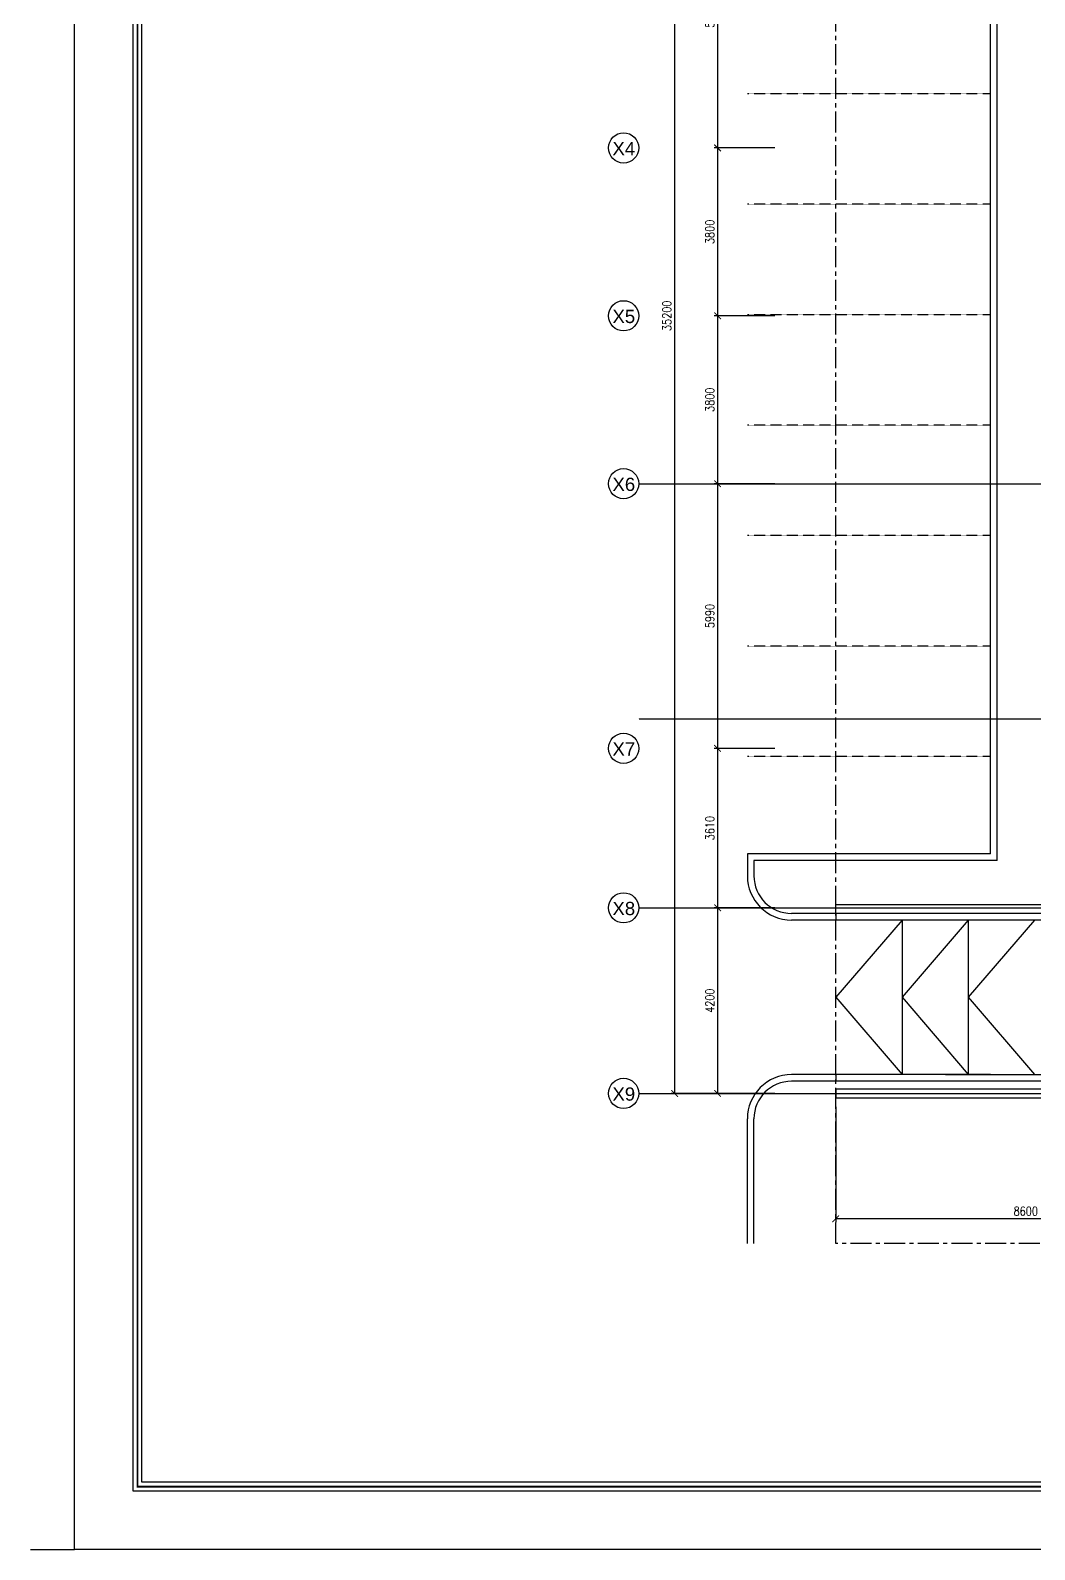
# Model space of a CAD drawing. Header units: millimetres. Extents: x 0 to 79758, y 0 to 55688.
# Drawn here: x 0 to 22722, y 0 to 34385 of the extents above; entities that cross this region are included whole.
import ezdxf
from ezdxf.enums import TextEntityAlignment as Align

# ---------------------------------------------------------------- set-up
doc = ezdxf.new("R2010")
doc.units = ezdxf.units.MM
doc.linetypes.add('CENTER', pattern=[50.8, 31.75, -6.35, 6.35, -6.35])
doc.linetypes.add('DASHED', pattern=[19.05, 12.7, -6.35])
for name, color, linetype in [('A-ANNO-DIMS', 1, 'Continuous'), ('A-ANNO-SYMB', 33, 'Continuous'), ('A-ANNO-TEXT', 8, 'Continuous'), ('A-AREA', 8, 'CENTER'), ('A-GRID', 253, 'CENTER'), ('HATCH', 251, 'Continuous'), ('L-WALK', 8, 'Continuous'), ('LOGO LINE', 7, 'Continuous'), ('LOGO1LINE', 7, 'Continuous')]:
    doc.layers.add(name, color=color, linetype=linetype)
doc.styles.add('ROMANS', font='romans.shx', dxfattribs={"width": 0.8})
doc.styles.add('SANSSERIF', font='sas_____.pfb')
doc.dimstyles.new('100 of DIM2', dxfattribs={"dimscale": 0, "dimtxt": 200, "dimasz": 150, "dimexe": 75, "dimexo": 200, "dimgap": 75, "dimtad": 1, "dimdec": 0, "dimrnd": 5, "dimzin": 0, "dimdsep": 46, "dimtxsty": 'ROMANS', "dimblk": 'ARCHTICK', "dimcen": 100, "dimclrd": 94, "dimclre": 94, "dimclrt": 2, "dimadec": 0, "dimazin": 0, "dimtfac": 1, "dimtdec": 0, "dimtofl": 0, "dimtmove": 2, "dimatfit": 3, "dimldrblk": 'OPEN90', "dimfxl": 75, "dimtolj": 1, "dimtzin": 0, "dimarcsym": 0})

# ---------------------------------------------------------------- blocks, each defined once
blk = doc.blocks.new('_ArchTick')
at = {"color": 0, "linetype": 'ByBlock', "const_width": 0.15}
blk.add_lwpolyline([(-0.5, -0.5), (0.5, 0.5)], dxfattribs=at)
blk = doc.blocks.new('*D33')
at = {"layer": 'A-ANNO-DIMS', "color": 94, "lineweight": -2, "ltscale": 3, "transparency": 16777216}
for p, q in [((16732, 45525), (14502, 45525)), ((14577, 45525), (14577, 10325)), ((16732, 10325), (14502, 10325))]:
    blk.add_line(p, q, dxfattribs=at)
at = {"layer": 'Defpoints', "color": 0, "ltscale": 3, "transparency": 16777216}
for p in [(16932, 45525), (14577, 10325), (16932, 10325)]:
    blk.add_point(p, dxfattribs=at)
at = {"layer": 'A-ANNO-DIMS', "color": 94, "lineweight": -2, "ltscale": 3, "transparency": 16777216, "xscale": 150, "yscale": 150, "zscale": 150}
for p, rotation in [((14577, 45525), 90), ((14577, 10325), 270)]:
    blk.add_blockref('_ArchTick', p, dxfattribs=dict(at, rotation=rotation))
at = {"layer": 'A-ANNO-DIMS', "color": 2, "ltscale": 3, "transparency": 16777216, "insert": (14402, 27925), "char_height": 200, "attachment_point": 5, "rotation": 90, "style": 'ROMANS'}
blk.add_mtext('\\A1;35200', dxfattribs=at)
blk = doc.blocks.new('_Open90')
at = {"color": 0, "linetype": 'ByBlock', "lineweight": -2}
for p, q in [((0, 0), (-1, 0)), ((-0.5, 0.5), (0, 0)), ((0, 0), (-0.5, -0.5))]:
    blk.add_line(p, q, dxfattribs=at)
blk = doc.blocks.new('*D36')
at = {"layer": 'A-ANNO-DIMS', "color": 94, "lineweight": -2, "ltscale": 3, "transparency": 16777216}
for p, q in [((16841, 37715), (15474, 37715)), ((15549, 37715), (15549, 31725)), ((16841, 31725), (15474, 31725))]:
    blk.add_line(p, q, dxfattribs=at)
at = {"layer": 'Defpoints', "color": 0, "ltscale": 3, "transparency": 16777216}
for p in [(17041, 37715), (15549, 31725), (17041, 31725)]:
    blk.add_point(p, dxfattribs=at)
at = {"layer": 'A-ANNO-DIMS', "color": 94, "lineweight": -2, "ltscale": 3, "transparency": 16777216, "xscale": 150, "yscale": 150, "zscale": 150}
for p, rotation in [((15549, 37715), 90), ((15549, 31725), 270)]:
    blk.add_blockref('_ArchTick', p, dxfattribs=dict(at, rotation=rotation))
at = {"layer": 'A-ANNO-DIMS', "color": 2, "ltscale": 3, "transparency": 16777216, "insert": (15374, 34720), "char_height": 200, "attachment_point": 5, "rotation": 90, "style": 'ROMANS'}
blk.add_mtext('\\A1;5990', dxfattribs=at)
blk = doc.blocks.new('*D37')
at = {"layer": 'A-ANNO-DIMS', "color": 94, "lineweight": -2, "ltscale": 3, "transparency": 16777216}
for p, q in [((16841, 31725), (15474, 31725)), ((15549, 31725), (15549, 27925)), ((16841, 27925), (15474, 27925))]:
    blk.add_line(p, q, dxfattribs=at)
at = {"layer": 'Defpoints', "color": 0, "ltscale": 3, "transparency": 16777216}
for p in [(17041, 31725), (15549, 27925), (17041, 27925)]:
    blk.add_point(p, dxfattribs=at)
at = {"layer": 'A-ANNO-DIMS', "color": 94, "lineweight": -2, "ltscale": 3, "transparency": 16777216, "xscale": 150, "yscale": 150, "zscale": 150}
for p, rotation in [((15549, 31725), 90), ((15549, 27925), 270)]:
    blk.add_blockref('_ArchTick', p, dxfattribs=dict(at, rotation=rotation))
at = {"layer": 'A-ANNO-DIMS', "color": 2, "ltscale": 3, "transparency": 16777216, "insert": (15374, 29825), "char_height": 200, "attachment_point": 5, "rotation": 90, "style": 'ROMANS'}
blk.add_mtext('\\A1;3800', dxfattribs=at)
blk = doc.blocks.new('*D38')
at = {"layer": 'A-ANNO-DIMS', "color": 94, "lineweight": -2, "ltscale": 3, "transparency": 16777216}
for p, q in [((16841, 27925), (15474, 27925)), ((15549, 27925), (15549, 24125)), ((16841, 24125), (15474, 24125))]:
    blk.add_line(p, q, dxfattribs=at)
at = {"layer": 'Defpoints', "color": 0, "ltscale": 3, "transparency": 16777216}
for p in [(17041, 27925), (15549, 24125), (17041, 24125)]:
    blk.add_point(p, dxfattribs=at)
at = {"layer": 'A-ANNO-DIMS', "color": 94, "lineweight": -2, "ltscale": 3, "transparency": 16777216, "xscale": 150, "yscale": 150, "zscale": 150}
for p, rotation in [((15549, 27925), 90), ((15549, 24125), 270)]:
    blk.add_blockref('_ArchTick', p, dxfattribs=dict(at, rotation=rotation))
at = {"layer": 'A-ANNO-DIMS', "color": 2, "ltscale": 3, "transparency": 16777216, "insert": (15374, 26025), "char_height": 200, "attachment_point": 5, "rotation": 90, "style": 'ROMANS'}
blk.add_mtext('\\A1;3800', dxfattribs=at)
blk = doc.blocks.new('*D39')
at = {"layer": 'A-ANNO-DIMS', "color": 94, "lineweight": -2, "ltscale": 3, "transparency": 16777216}
for p, q in [((16841, 24125), (15474, 24125)), ((15549, 24125), (15549, 18135)), ((16841, 18135), (15474, 18135))]:
    blk.add_line(p, q, dxfattribs=at)
at = {"layer": 'Defpoints', "color": 0, "ltscale": 3, "transparency": 16777216}
for p in [(17041, 24125), (15549, 18135), (17041, 18135)]:
    blk.add_point(p, dxfattribs=at)
at = {"layer": 'A-ANNO-DIMS', "color": 94, "lineweight": -2, "ltscale": 3, "transparency": 16777216, "xscale": 150, "yscale": 150, "zscale": 150}
for p, rotation in [((15549, 24125), 90), ((15549, 18135), 270)]:
    blk.add_blockref('_ArchTick', p, dxfattribs=dict(at, rotation=rotation))
at = {"layer": 'A-ANNO-DIMS', "color": 2, "ltscale": 3, "transparency": 16777216, "insert": (15374, 21130), "char_height": 200, "attachment_point": 5, "rotation": 90, "style": 'ROMANS'}
blk.add_mtext('\\A1;5990', dxfattribs=at)
blk = doc.blocks.new('*D40')
at = {"layer": 'A-ANNO-DIMS', "color": 94, "lineweight": -2, "ltscale": 3, "transparency": 16777216}
for p, q in [((16841, 18135), (15474, 18135)), ((15549, 18135), (15549, 14525)), ((16841, 14525), (15474, 14525))]:
    blk.add_line(p, q, dxfattribs=at)
at = {"layer": 'Defpoints', "color": 0, "ltscale": 3, "transparency": 16777216}
for p in [(17041, 18135), (15549, 14525), (17041, 14525)]:
    blk.add_point(p, dxfattribs=at)
at = {"layer": 'A-ANNO-DIMS', "color": 94, "lineweight": -2, "ltscale": 3, "transparency": 16777216, "xscale": 150, "yscale": 150, "zscale": 150}
for p, rotation in [((15549, 18135), 90), ((15549, 14525), 270)]:
    blk.add_blockref('_ArchTick', p, dxfattribs=dict(at, rotation=rotation))
at = {"layer": 'A-ANNO-DIMS', "color": 2, "ltscale": 3, "transparency": 16777216, "insert": (15374, 16330), "char_height": 200, "attachment_point": 5, "rotation": 90, "style": 'ROMANS'}
blk.add_mtext('\\A1;3610', dxfattribs=at)
blk = doc.blocks.new('*D41')
at = {"layer": 'A-ANNO-DIMS', "color": 94, "lineweight": -2, "ltscale": 3, "transparency": 16777216}
for p, q in [((16841, 14525), (15474, 14525)), ((15549, 14525), (15549, 10325)), ((16841, 10325), (15474, 10325))]:
    blk.add_line(p, q, dxfattribs=at)
at = {"layer": 'Defpoints', "color": 0, "ltscale": 3, "transparency": 16777216}
for p in [(17041, 14525), (15549, 10325), (17041, 10325)]:
    blk.add_point(p, dxfattribs=at)
at = {"layer": 'A-ANNO-DIMS', "color": 94, "lineweight": -2, "ltscale": 3, "transparency": 16777216, "xscale": 150, "yscale": 150, "zscale": 150}
for p, rotation in [((15549, 14525), 90), ((15549, 10325), 270)]:
    blk.add_blockref('_ArchTick', p, dxfattribs=dict(at, rotation=rotation))
at = {"layer": 'A-ANNO-DIMS', "color": 2, "ltscale": 3, "transparency": 16777216, "insert": (15374, 12425), "char_height": 200, "attachment_point": 5, "rotation": 90, "style": 'ROMANS'}
blk.add_mtext('\\A1;4200', dxfattribs=at)
blk = doc.blocks.new('*D53')
at = {"layer": 'A-ANNO-DIMS', "color": 94, "linetype": 'Continuous', "lineweight": -2, "ltscale": 3, "transparency": 16777216}
for p, q in [((18222, 10025), (18222, 7411)), ((26822, 10025), (26822, 7411)), ((26822, 7486), (18222, 7486))]:
    blk.add_line(p, q, dxfattribs=at)
at = {"layer": 'Defpoints', "color": 0, "linetype": 'Continuous', "ltscale": 3, "transparency": 16777216}
for p in [(18222, 10225), (26822, 10225), (18222, 7486)]:
    blk.add_point(p, dxfattribs=at)
at = {"layer": 'A-ANNO-DIMS', "color": 94, "linetype": 'Continuous', "lineweight": -2, "ltscale": 3, "transparency": 16777216, "xscale": 150, "yscale": 150, "zscale": 150, "rotation": 180}
blk.add_blockref('_ArchTick', (18222, 7486), dxfattribs=at)
at = {"layer": 'A-ANNO-DIMS', "color": 94, "linetype": 'Continuous', "lineweight": -2, "ltscale": 3, "transparency": 16777216, "xscale": 150, "yscale": 150, "zscale": 150}
blk.add_blockref('_ArchTick', (26822, 7486), dxfattribs=at)
at = {"layer": 'A-ANNO-DIMS', "color": 2, "linetype": 'Continuous', "ltscale": 3, "transparency": 16777216, "insert": (22522, 7661), "char_height": 200, "attachment_point": 5, "style": 'ROMANS'}
blk.add_mtext('\\A1;8600', dxfattribs=at)

msp = doc.modelspace()

# ---------------------------------------------------------------- linework, layer by layer
msp.add_line((0, 0), (1000, 0))
at = {"layer": 'A-ANNO-SYMB', "ltscale": 3}
for centre in [(13422.5, 31725.2), (13422.5, 27925.2), (13422.5, 24125.2), (13422.5, 18135.2), (13422.5, 14525.2), (13422.5, 10325.2)]:
    msp.add_circle(centre, 342.2, dxfattribs=at)
at = {"layer": 'A-AREA', "ltscale": 15}
for p, q in [((18221.9, 6925.2), (18221.9, 46925.2)), ((53321.9, 6925.2), (18221.9, 6925.2))]:
    msp.add_line(p, q, dxfattribs=at)
at = {"layer": 'A-AREA', "linetype": 'Continuous', "ltscale": 3}
for p, q in [((18221.9, 14400.2), (18221.9, 14600.2)), ((18221.9, 14600.2), (25521.9, 14600.2)), ((25521.9, 14400.2), (18221.9, 14400.2)), ((24221.9, 10425.2), (18221.9, 10425.2)), ((18221.9, 10425.2), (18221.9, 10225.2)), ((18221.9, 10225.2), (26821.9, 10225.2))]:
    msp.add_line(p, q, dxfattribs=at)
at = {"layer": 'A-GRID', "ltscale": 0.1}
for p, q in [((13768.5, 24125.2), (57308.1, 24125.2)), ((13766.1, 18806.2), (57305.7, 18806.2)), ((13764.6, 14525.2), (57304.2, 14525.2)), ((13764.6, 10325.2), (57304.2, 10325.2))]:
    msp.add_line(p, q, dxfattribs=at)
at = {"layer": 'HATCH', "ltscale": 3}
for p, q in [((19721.9, 14250.2), (19721.9, 10750.2)), ((21221.9, 14250.2), (21221.9, 10750.2))]:
    msp.add_line(p, q, dxfattribs=at)
for points in [[(19721.9, 14250.2), (18221.9, 12500.2), (19721.9, 10750.2)], [(21221.9, 14250.2), (19721.9, 12500.2), (21221.9, 10750.2)], [(22721.9, 14250.2), (21221.9, 12500.2), (22721.9, 10750.2)]]:
    msp.add_lwpolyline(points, dxfattribs=at)
at = {"layer": 'L-WALK', "ltscale": 15}
for p, q in [((21871.9, 15600.2), (21871.9, 43099.2)), ((21721.9, 15750.2), (21721.9, 42949.2)), ((16221.9, 15750.2), (16221.9, 15250.2)), ((16371.9, 15600.2), (16371.9, 15250.2)), ((16221.9, 6925.2), (16221.9, 9750.2)), ((16371.9, 6925.2), (16371.9, 9750.2)), ((16221.9, 6925.2), (16221.9, 6949.2)), ((16371.9, 6925.2), (16371.9, 6949.2))]:
    msp.add_line(p, q, dxfattribs=at)
at = {"layer": 'L-WALK', "linetype": 'DASHED', "ltscale": 0.2}
for p, q in [((21721.9, 32949.2), (16221.9, 32949.2)), ((21721.9, 30449.2), (16221.9, 30449.2)), ((21721.9, 27949.2), (16221.9, 27949.2)), ((21721.9, 25449.2), (16221.9, 25449.2)), ((21721.9, 22949.2), (16221.9, 22949.2)), ((21721.9, 20449.2), (16221.9, 20449.2)), ((21721.9, 17949.2), (16221.9, 17949.2))]:
    msp.add_line(p, q, dxfattribs=at)
at = {"layer": 'L-WALK', "ltscale": 3}
for p, q in [((21721.9, 15750.2), (16221.9, 15750.2)), ((21871.9, 15600.2), (16371.9, 15600.2)), ((25521.9, 14400.2), (17221.9, 14400.2)), ((26821.9, 14250.2), (17221.9, 14250.2)), ((18221.9, 14400.2), (18221.9, 14250.2)), ((21721.9, 10750.2), (17221.9, 10750.2)), ((18221.9, 10750.2), (18221.9, 10600.2)), ((20702.2, 10750.2), (26821.9, 10750.2)), ((26821.9, 10600.2), (17221.9, 10600.2))]:
    msp.add_line(p, q, dxfattribs=at)
at = {"layer": 'L-WALK', "ltscale": 15}
for centre, radius, start, end in [((17221.9, 15250.2), 1000, 180, 270), ((17221.9, 15250.2), 850, 180, 270), ((17221.9, 9750.2), 1000, 90, 180), ((17221.9, 9750.2), 850, 90, 180)]:
    msp.add_arc(centre, radius, start, end, dxfattribs=at)
at = {"layer": 'LOGO LINE'}
msp.add_lwpolyline([(79758, 0), (1000, 0), (1000, 55687.5), (79758, 55687.5)], close=True, dxfattribs=at)
at = {"layer": 'LOGO1LINE'}
for points in [[(78432.1, 1325.9), (2325.9, 1325.9), (2325.9, 54361.6), (78432.1, 54361.6)], [(68123.4, 1524.8), (2524.8, 1524.8), (2524.8, 54162.7), (68123.4, 54162.7)]]:
    msp.add_lwpolyline(points, close=True, dxfattribs=at)
at = {"layer": 'LOGO1LINE', "const_width": 39.8}
msp.add_lwpolyline([(78332.7, 1425.3), (2425.3, 1425.3), (2425.3, 54262.2), (78332.7, 54262.2)], close=True, dxfattribs=at)

# ---------------------------------------------------------------- texts
at = {"layer": 'A-ANNO-TEXT', "style": 'SANSSERIF'}
for s, p in [('X4', (13427.1, 31560.7)), ('X5', (13427.1, 27760.7)), ('X6', (13427.1, 23960.7)), ('X7', (13427.1, 17970.7)), ('X8', (13427.1, 14360.7)), ('X9', (13427.1, 10160.7))]:
    msp.add_text(s, height=300, dxfattribs=at).set_placement(p, align=Align.CENTER)

# ---------------------------------------------------------------- dimensions: what is measured, and where the dimension line sits
at = {"layer": 'A-ANNO-DIMS', "ltscale": 3}
for base, p1, p2, picture, middle in [((14576.6, 10325.2), (16931.8, 45525.2), (16931.8, 10325.2), '*D33', (14401.6, 27925.2)), ((15549.1, 31725.2), (17040.7, 37715.2), (17040.7, 31725.2), '*D36', (15374.1, 34720.2)), ((15549.1, 27925.2), (17040.7, 31725.2), (17040.7, 27925.2), '*D37', (15374.1, 29825.2)), ((15549.1, 24125.2), (17040.7, 27925.2), (17040.7, 24125.2), '*D38', (15374.1, 26025.2)), ((15549.1, 18135.2), (17040.7, 24125.2), (17040.7, 18135.2), '*D39', (15374.1, 21130.2)), ((15549.1, 14525.2), (17040.7, 18135.2), (17040.7, 14525.2), '*D40', (15374.1, 16330.2)), ((15549.1, 10325.2), (17040.7, 14525.2), (17040.7, 10325.2), '*D41', (15374.1, 12425.2))]:
    dim = msp.add_linear_dim(base=base, p1=p1, p2=p2, angle=90, dimstyle='100 of DIM2', override={"dimscale": 1}, dxfattribs=at)
    dim.commit()
    dim.dimension.update_dxf_attribs({"geometry": picture, "text_midpoint": middle})
at = {"layer": 'A-ANNO-DIMS', "linetype": 'Continuous', "ltscale": 3}
dim = msp.add_linear_dim(base=(18221.9, 7486.2), p1=(26821.9, 10225.2), p2=(18221.9, 10225.2), dimstyle='100 of DIM2', override={"dimscale": 1}, dxfattribs=at)
dim.commit()
dim.dimension.update_dxf_attribs({"geometry": '*D53', "text_midpoint": (22521.9, 7661.2)})

doc.saveas('drawing.dxf')
